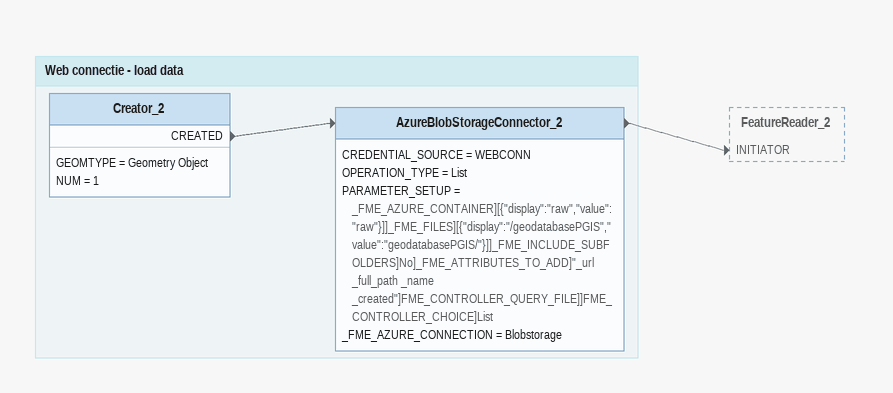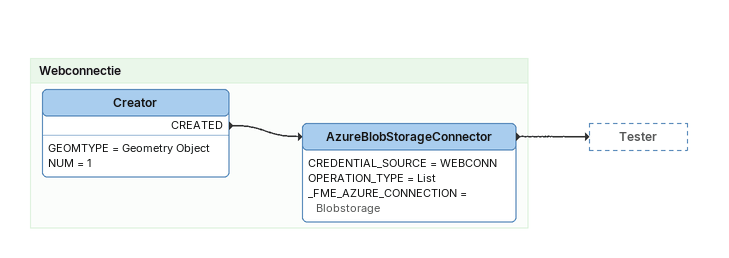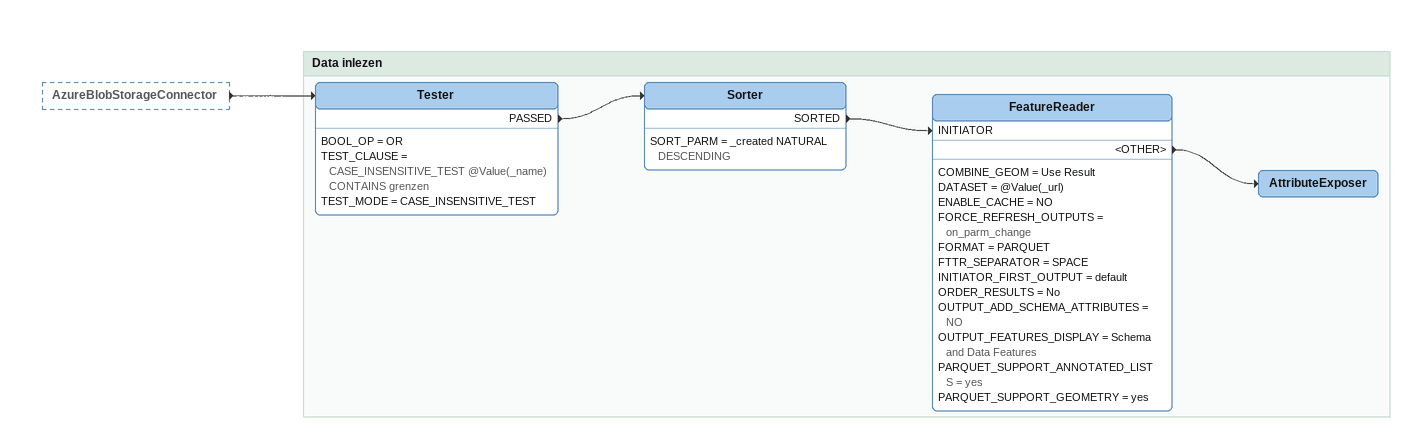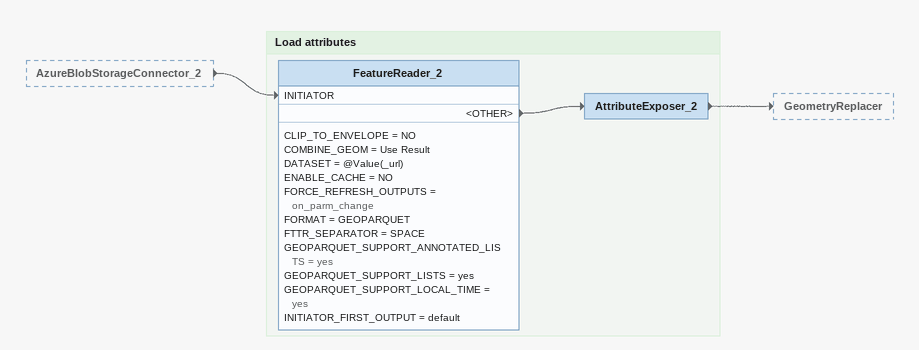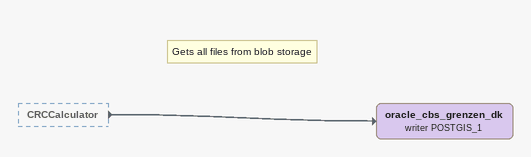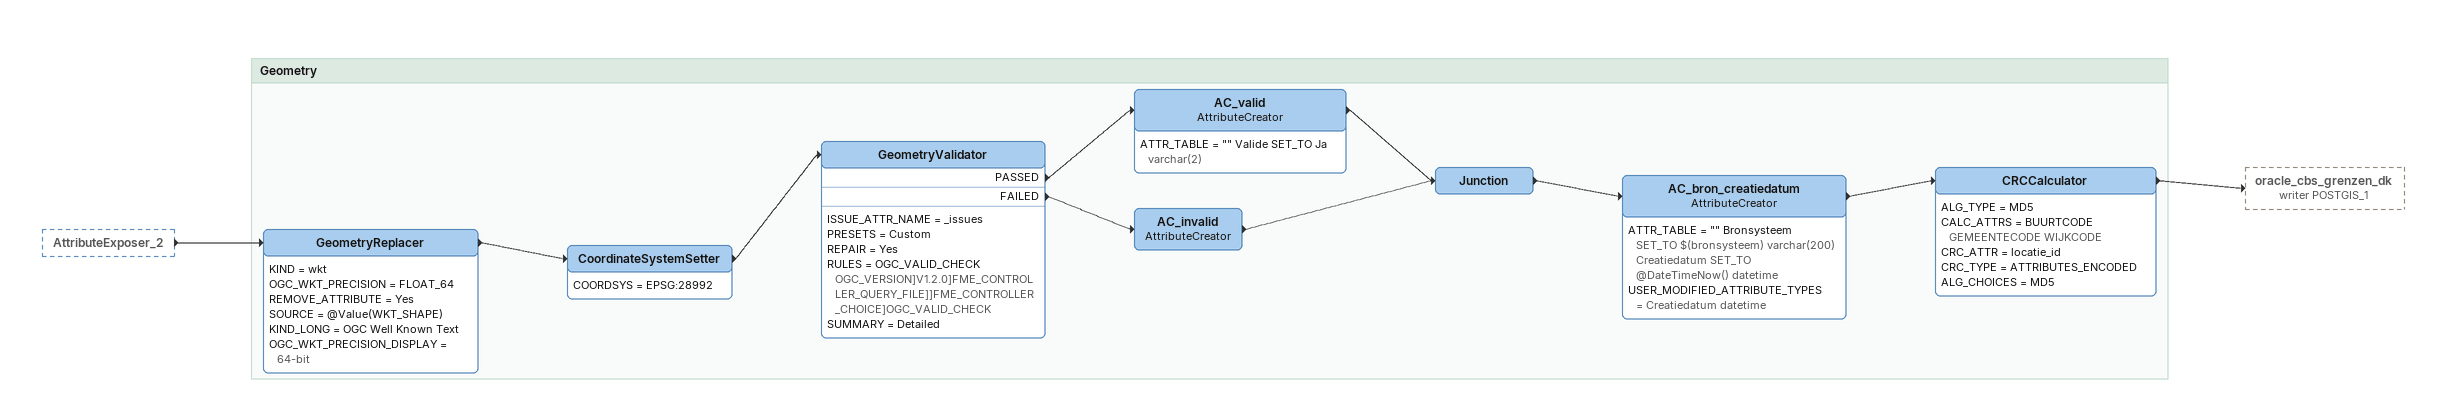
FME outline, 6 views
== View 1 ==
Bookmark: Web connectie - load data
Creator_2
    GEOMTYPE = Geometry Object
    NUM = 1
    CREATED -> AzureBlobStorageConnector_2
AzureBlobStorageConnector_2
    CREDENTIAL_SOURCE = WEBCONN
    OPERATION_TYPE = List
    PARAMETER_SETUP = _FME_AZURE_CONTAINER][{"display":"raw","value":"raw"}]]_FME_FILES][{"display":"/geodatabasePGIS","value":"geodatabasePGIS/"}]]_FME_INCLUDE_SUBFOLDERS]No]_FME_ATTRIBUTES_TO_ADD]"_url _full_path _name _created"]FME_CONTROLLER_QUERY_FILE]]FME_CONTROLLER_CHOICE]List
    _FME_AZURE_CONNECTION = Blobstorage
    -> FeatureReader_2 [INITIATOR]

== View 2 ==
Bookmark: Webconnectie
Creator
    GEOMTYPE = Geometry Object
    NUM = 1
    CREATED -> AzureBlobStorageConnector
AzureBlobStorageConnector
    CREDENTIAL_SOURCE = WEBCONN
    OPERATION_TYPE = List
    _FME_AZURE_CONNECTION = Blobstorage
    -> Tester

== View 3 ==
AzureBlobStorageConnector [outside]
    -> Tester

Bookmark: Data inlezen
Tester
    BOOL_OP = OR
    TEST_CLAUSE = CASE_INSENSITIVE_TEST @Value(_name) CONTAINS grenzen
    TEST_MODE = CASE_INSENSITIVE_TEST
    PASSED -> Sorter
Sorter
    SORT_PARM = _created NATURAL DESCENDING
    SORTED -> FeatureReader [INITIATOR]
FeatureReader
    COMBINE_GEOM = Use Result
    DATASET = @Value(_url)
    ENABLE_CACHE = NO
    FORCE_REFRESH_OUTPUTS = on_parm_change
    FORMAT = PARQUET
    FTTR_SEPARATOR = SPACE
    INITIATOR_FIRST_OUTPUT = default
    ORDER_RESULTS = No
    OUTPUT_ADD_SCHEMA_ATTRIBUTES = NO
    OUTPUT_FEATURES_DISPLAY = Schema and Data Features
    PARQUET_SUPPORT_ANNOTATED_LISTS = yes
    PARQUET_SUPPORT_GEOMETRY = yes
    <OTHER> -> AttributeExposer
AttributeExposer

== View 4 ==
AzureBlobStorageConnector_2 [outside]
    -> FeatureReader_2 [INITIATOR]

Bookmark: Load attributes
FeatureReader_2
    CLIP_TO_ENVELOPE = NO
    COMBINE_GEOM = Use Result
    DATASET = @Value(_url)
    ENABLE_CACHE = NO
    FORCE_REFRESH_OUTPUTS = on_parm_change
    FORMAT = GEOPARQUET
    FTTR_SEPARATOR = SPACE
    GEOPARQUET_SUPPORT_ANNOTATED_LISTS = yes
    GEOPARQUET_SUPPORT_LISTS = yes
    GEOPARQUET_SUPPORT_LOCAL_TIME = yes
    INITIATOR_FIRST_OUTPUT = default
    <OTHER> -> AttributeExposer_2
AttributeExposer_2
    -> GeometryReplacer

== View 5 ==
CRCCalculator [outside]
    -> oracle_cbs_grenzen_dk (writer POSTGIS_1)
Note: Gets all files from blob storage
oracle_cbs_grenzen_dk (writer POSTGIS_1)

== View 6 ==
AttributeExposer_2 [outside]
    -> GeometryReplacer

Bookmark: Geometry
GeometryReplacer
    KIND = wkt
    OGC_WKT_PRECISION = FLOAT_64
    REMOVE_ATTRIBUTE = Yes
    SOURCE = @Value(WKT_SHAPE)
    KIND_LONG = OGC Well Known Text
    OGC_WKT_PRECISION_DISPLAY = 64-bit
    -> CoordinateSystemSetter
CoordinateSystemSetter
    COORDSYS = EPSG:28992
    -> GeometryValidator
GeometryValidator
    ISSUE_ATTR_NAME = _issues
    PRESETS = Custom
    REPAIR = Yes
    RULES = OGC_VALID_CHECK OGC_VERSION]V1.2.0]FME_CONTROLLER_QUERY_FILE]]FME_CONTROLLER_CHOICE]OGC_VALID_CHECK
    SUMMARY = Detailed
    PASSED -> AC_valid
    FAILED -> AC_invalid
AC_valid: AttributeCreator
    ATTR_TABLE = "" Valide SET_TO Ja varchar(2)
    -> Junction
AC_invalid: AttributeCreator
    -> Junction
Junction
    -> AC_bron_creatiedatum
AC_bron_creatiedatum: AttributeCreator
    ATTR_TABLE = "" Bronsysteem SET_TO $(bronsysteem) varchar(200)  Creatiedatum SET_TO @DateTimeNow() datetime
    USER_MODIFIED_ATTRIBUTE_TYPES = Creatiedatum datetime
    -> CRCCalculator
CRCCalculator
    ALG_TYPE = MD5
    CALC_ATTRS = BUURTCODE GEMEENTECODE WIJKCODE
    CRC_ATTR = locatie_id
    CRC_TYPE = ATTRIBUTES_ENCODED
    ALG_CHOICES = MD5
    -> oracle_cbs_grenzen_dk (writer POSTGIS_1)
